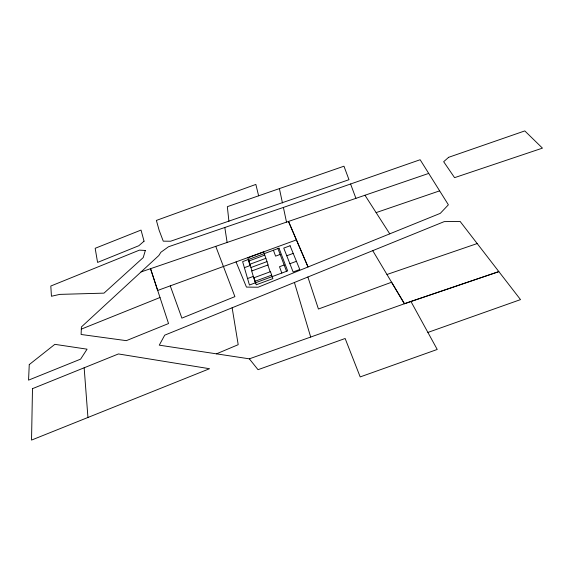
<?xml version="1.0" encoding="UTF-8"?>
<svg xmlns="http://www.w3.org/2000/svg" width="571" height="571" viewBox="0 0 571 571"><rect width="100%" height="100%" fill="white"/><g stroke="black" fill="none" stroke-linecap="round" stroke-linejoin="round"><path stroke-width="0.86" d="M216.452 353.849L238.2 344.684L232.14 307.769M81.318 329.117L160.001 297.505L150.537 268.684L157.66 290.453L296.435 239.899L308.04 266.971L288.498 221.434L296.435 239.899M248.942 260.968L264.758 255.116M249.934 264.23L265.872 258.335M244.381 267.678L250.027 265.586L248.185 259.577M280.154 254.445L275.586 256.136L273.423 250.241M250.947 267.535L266.992 261.604M286.763 255.772L293.201 253.396M247.55 278.534L253.331 276.393M284.151 264.994L279.483 266.721L281.817 273.052M289.89 263.723L296.442 261.304M253.774 277.849L270.468 271.675L272.874 278.641L256.236 284.793L254.074 277.742M255.144 281.239L271.66 275.136M307.876 277.014L318.432 309.025L391.57 282.245L404.425 303.743L498.854 271.61L460.105 221.42L444.231 221.619L164.712 335.163L159.273 345.162L249.349 358.838L410.913 301.445L498.854 271.61L520.516 299.611L427.886 332.436M258.627 195.81L255.851 184.419L156.383 220.42L159.152 230.334L163.256 241.162L170.615 241.226L348.988 179.701L343.963 166.204L227.329 206.673L228.921 221.284M160.001 297.505L168.538 323.543L126.341 340.651L81.111 334.478L81.403 326.947L158.838 255.53L160.879 252.275L168.481 246.772L283.402 207.437L420.142 159.73L448.385 204.811L440.291 213.347L258.099 287.227L246.451 287.092L236.037 261.903M141.037 271.939L428.7 173.42M376.118 212.612L439.627 190.857M386.967 274.487L477.206 243.553M249.349 358.838L258.028 369.687L345.141 338.496L360.194 376.917L437.229 349.459L410.913 301.445M364.962 195.239L389.75 233.839M372.735 250.655L404.425 303.743M277.927 248.578L286.549 271.304M215.752 246.344L234.902 296.627L181.878 318.133L170.258 285.864M350.573 183.976L355.926 198.344M267.842 265.023L270.169 271.789M251.975 270.89L247.957 257.757L263.666 251.947L268.134 264.908L251.675 270.997L255.301 282.859M294.415 282.481L310.688 337.054M279.405 188.608L282.452 202.969M283.402 207.437L286.506 222.112M224.817 227.494L227.13 242.454M84.158 367.788L87.941 417.48M32.49 388.651L31.533 440.084L209.536 368.723L118.425 353.949L32.49 388.651M29.257 364.591L28.55 380.136L80.611 359.138L87.063 349.174L54.845 344.342L29.257 364.591M145.348 250.462L143.221 257.585L103.986 293.137L59.734 294.386L51.433 296.256L50.812 286.028L139.424 250.134L145.348 250.462M448.613 157.325L443.667 161.721L454.573 177.66L542.45 148.132L524.799 130.916L448.613 157.325M144.049 241.19L138.832 245.723L97.577 262.424L95.164 248.299L141.03 230.077L144.049 241.19M278.998 248.178L242.618 261.639L249.448 285.022L287.67 270.89L278.998 248.178M290.082 245.751L283.751 248.092L293.123 271.96L299.789 269.491L290.082 245.751"/></g></svg>
